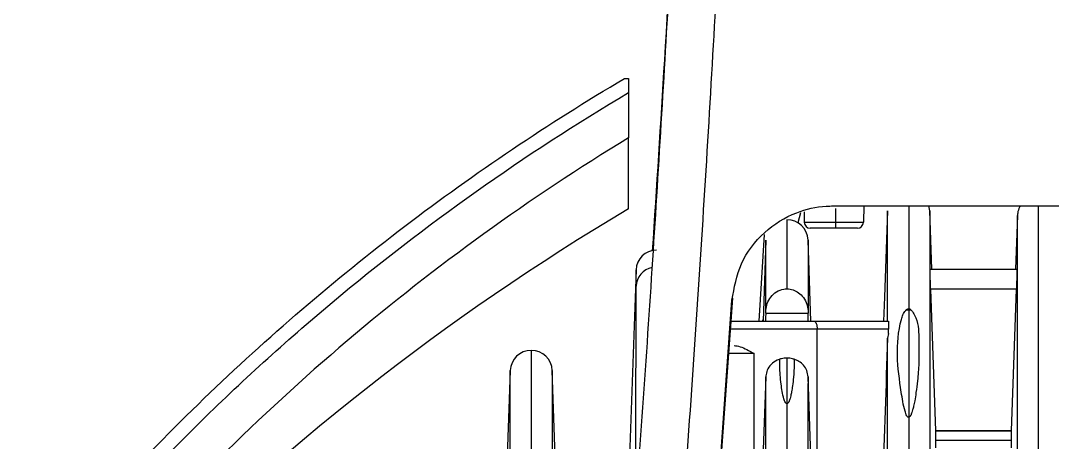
# Model space of a CAD drawing. Extents: x 9.3 to 87.2, y 1.1 to 68.8.
# Drawn here: x 35.299 to 37.841, y 62.841 to 63.88 of the extents above; entities that cross this region are included whole.
import ezdxf

# ---------------------------------------------------------------- set-up
doc = ezdxf.new("R2010")
doc.units = 0
doc.header["$MEASUREMENT"] = 0
doc.layers.add('OBJECT', color=7, linetype='CONTINUOUS')

msp = doc.modelspace()

# ---------------------------------------------------------------- linework, layer by layer
at = {"layer": 'OBJECT'}
for p, q in [((36.7965, 63.4167), (36.7965, 63.5916)), ((37.3006, 63.4238), (38.9125, 63.4238)), ((37.3758, 63.4238), (37.3751, 63.3836)), ((37.5385, 63.4117), (37.5361, 63.4238)), ((37.2202, 63.407), (37.2131, 63.3825)), ((37.2287, 63.4095), (37.2292, 63.3836)), ((37.3064, 63.4177), (37.3064, 63.3836)), ((37.4346, 63.4117), (37.4271, 63.1988)), ((37.5435, 63.2678), (37.5385, 63.4117)), ((37.7546, 63.4003), (37.7499, 63.2678)), ((37.2292, 63.3836), (37.3064, 63.3836)), ((37.3064, 63.3836), (37.3751, 63.3836)), ((37.3064, 63.3836), (37.3064, 63.3688)), ((37.1306, 63.3534), (37.1173, 63.1398)), ((37.3064, 63.3688), (37.2442, 63.3688)), ((37.3601, 63.3688), (37.3064, 63.3688)), ((37.1346, 63.3396), (37.1276, 63.1398)), ((37.2455, 63.1398), (37.2385, 63.3396)), ((36.8149, 63.2666), (36.7966, 62.7452)), ((37.5396, 63.2678), (37.5396, 63.2678)), ((37.5396, 63.2678), (37.7529, 63.2678)), ((37.7529, 63.2678), (37.7529, 63.2678)), ((37.0215, 62.7738), (37.0524, 63.1972)), ((37.0524, 63.1961), (37.0237, 62.7992)), ((37.4266, 63.1988), (37.4245, 63.1398)), ((37.4266, 63.1988), (37.4271, 63.1988)), ((37.5406, 63.2187), (37.5526, 62.8696)), ((37.7519, 63.2187), (37.5406, 63.2187)), ((37.7398, 62.8696), (37.7519, 63.2187)), ((37.4865, 63.1702), (37.4865, 63.1669)), ((37.1266, 63.1398), (37.1277, 63.1436)), ((37.1344, 63.1598), (37.1346, 63.1663)), ((37.1344, 63.1598), (37.2387, 63.1598)), ((37.2385, 63.1663), (37.2387, 63.1598)), ((37.4865, 63.1669), (37.4865, 62.9029)), ((37.2613, 63.1198), (37.0461, 63.1198)), ((37.0475, 63.1398), (37.2529, 63.1398)), ((37.2529, 63.1398), (37.4365, 63.1398)), ((37.2613, 62.6188), (37.2613, 63.1198)), ((37.4365, 63.1198), (37.2613, 63.1198)), ((37.4365, 63.1091), (37.4365, 63.1198)), ((37.4365, 63.1091), (37.4346, 63.0975)), ((37.1058, 63.0598), (37.0418, 63.0598)), ((37.1058, 62.5609), (37.1058, 63.0598)), ((37.1865, 63.049), (37.1865, 62.9363)), ((36.5048, 63.0178), (36.4887, 62.5563)), ((36.6214, 62.6418), (36.6083, 63.0178)), ((37.2521, 62.6135), (37.2385, 63.0025)), ((37.5526, 62.8696), (37.5526, 62.8695)), ((37.7398, 62.8696), (37.5526, 62.8696)), ((37.5526, 62.8695), (37.5526, 62.8463)), ((37.5526, 62.8695), (37.7398, 62.8695)), ((37.7397, 62.8463), (37.7398, 62.8695)), ((37.7398, 62.8695), (37.7398, 62.8696)), ((37.5526, 62.8463), (37.5526, 62.8272)), ((37.5526, 62.8463), (37.7397, 62.8463)), ((37.7397, 62.8272), (37.7397, 62.8463))]:
    msp.add_line(p, q, dxfattribs=at)
at = {"layer": 'OBJECT', "flags": 128}
for points in [[(37.0231, 62.7952), (37.0372, 62.9944), (37.0512, 63.1915)], [(37.2529, 63.1398), (37.2546, 63.1394), (37.2561, 63.1383), (37.2576, 63.1364), (37.2588, 63.134), (37.2599, 63.1309), (37.2606, 63.1275), (37.2611, 63.1237), (37.2613, 63.1198)]]:
    msp.add_lwpolyline(points, dxfattribs=at)
at = {"layer": 'OBJECT'}
for centre, radius, start, end in [((39.8585, 58.2568), 6, 120.68604, 135.67495), ((37.1865, 63.3378), 0.052, 2, 90), ((37.2442, 63.3838), 0.015, 181, 270), ((37.3601, 63.3838), 0.015, 270, 359), ((36.8648, 63.2648), 0.05, 90, 178), ((36.8642, 63.2237), 0.0494, 101.3665, 177.6562), ((37.4866, 63.1103), 0.0566, 90.0487, 97.3716), ((37.4793, 63.1664), 0.00000135, 77.4712, 130.6013), ((37.4865, 63.1104), 0.0565, 82.6697, 90.0018), ((36.5565, 63.016), 0.0518, 90, 178), ((36.5565, 63.016), 0.0518, 2, 90)]:
    msp.add_arc(centre, radius, start, end, dxfattribs=at)
for points, knots in [([(36.9148, 64.3245), (36.9052, 64.1459), (36.8876, 63.8177), (36.8651, 63.4708), (36.8548, 63.3128)], [0, 0, 0, 0, 0.544412, 1, 1, 1, 1]), ([(37.0323, 64.3261), (37.026, 64.2047), (37.0133, 63.962), (36.9913, 63.5834), (36.9668, 63.1955), (36.9484, 62.9286), (36.9391, 62.7952)], [0, 0, 0, 0, 0.2490046, 0.498009, 0.7490044, 1, 1, 1, 1]), ([(36.8221, 62.7897), (36.8307, 62.9121), (36.8477, 63.1573), (36.8707, 63.5185), (36.892, 63.876), (36.9043, 64.1082), (36.9105, 64.2244)], [0, 0, 0, 0, 0.246209, 0.492852, 0.746189, 1, 1, 1, 1]), ([(34.9256, 61.9426), (35.0432, 62.1259), (35.1708, 62.3016), (35.3771, 62.5535), (35.4484, 62.6355), (35.596, 62.7956), (35.672, 62.8735), (35.8284, 63.0244), (35.9088, 63.0976), (36.0738, 63.2393), (36.1586, 63.3078), (36.4182, 63.5055), (36.5985, 63.6269), (36.786, 63.7378)], [0, 0, 0, 0, 0.25, 0.25, 0.375, 0.375, 0.5, 0.5, 0.625, 0.625, 0.75, 0.75, 1, 1, 1, 1]), ([(35.428, 62.5579), (35.5258, 62.671), (35.6279, 62.7799), (35.7874, 62.9369), (35.8417, 62.9882), (35.9522, 63.0886), (36.0086, 63.1378), (36.2955, 63.3779), (36.539, 63.5505), (36.7965, 63.7033)], [0, 0, 0, 0, 0.25, 0.25, 0.375, 0.375, 0.5, 0.5, 1, 1, 1, 1]), ([(36.7965, 63.7033), (36.7965, 63.7021), (36.7965, 63.7003), (36.7965, 63.6954), (36.7965, 63.6924), (36.7965, 63.6853), (36.7965, 63.6813), (36.7965, 63.6725), (36.7965, 63.6676), (36.7965, 63.6522), (36.7965, 63.6407), (36.7965, 63.6168), (36.7965, 63.6043), (36.7965, 63.5916)], [0, 0, 0, 0, 0.125, 0.125, 0.25, 0.25, 0.375, 0.375, 0.5, 0.5, 0.75, 0.75, 1, 1, 1, 1]), ([(36.7965, 63.5916), (36.5523, 63.443), (36.3211, 63.2762), (35.8851, 62.9063), (35.683, 62.7056), (35.4965, 62.4892)], [0, 0, 0, 0, 0.5, 0.5, 1, 1, 1, 1]), ([(37.0512, 63.1915), (37.0567, 63.2222), (37.0677, 63.2835), (37.1256, 63.3604), (37.2017, 63.4086), (37.264, 63.423), (37.2948, 63.4237), (37.3006, 63.4238)], [0, 0, 0, 0, 0.262101, 0.524826, 0.767522, 0.956173, 1, 1, 1, 1]), ([(37.4865, 63.4238), (37.4865, 63.4208), (37.4865, 63.4032), (37.4865, 63.3483), (37.4865, 63.2665), (37.4865, 63.2017), (37.4865, 63.1702)], [0, 0, 0, 0, 0.078928, 0.453296, 0.734057, 1, 1, 1, 1]), ([(37.7627, 63.4238), (37.7617, 63.4227), (37.7575, 63.418), (37.7553, 63.4092), (37.7548, 63.4022), (37.7546, 63.4003)], [0, 0, 0, 0, 0.1762119, 0.7745602, 1, 1, 1, 1]), ([(37.8065, 62.5438), (37.8065, 62.6107), (37.8065, 62.7487), (37.8065, 62.941), (37.8065, 63.1095), (37.8065, 63.2537), (37.8065, 63.3566), (37.8065, 63.4034), (37.8065, 63.4238)], [0, 0, 0, 0, 0.174448, 0.360152, 0.555224, 0.71356, 0.874716, 1, 1, 1, 1]), ([(37.4346, 63.1398), (37.4346, 63.1769), (37.4346, 63.2534), (37.4346, 63.3284), (37.4346, 63.383), (37.4346, 63.4021), (37.4346, 63.4117)], [0, 0, 0, 0, 0.262033, 0.540139, 0.767353, 1, 1, 1, 1]), ([(37.5385, 63.4117), (37.5385, 63.397), (37.5385, 63.3681), (37.5385, 63.2838), (37.5385, 63.1722), (37.5385, 63.0422), (37.5384, 62.9158), (37.5384, 62.7666), (37.5384, 62.5878), (37.5384, 62.3862), (37.5384, 62.1383), (37.5383, 61.8291), (37.5383, 61.4776), (37.5383, 61.2389), (37.5383, 61.1318)], [0, 0, 0, 0, 0.081177, 0.159217, 0.232708, 0.300406, 0.362349, 0.419558, 0.50233, 0.578909, 0.650985, 0.773644, 0.898475, 1, 1, 1, 1]), ([(37.7548, 61.1318), (37.7548, 61.208), (37.7548, 61.3879), (37.7548, 61.6579), (37.7547, 61.9422), (37.7547, 62.2183), (37.7547, 62.4569), (37.7547, 62.6681), (37.7547, 62.8466), (37.7547, 63.016), (37.7546, 63.1761), (37.7546, 63.3101), (37.7546, 63.3701), (37.7546, 63.4003)], [0, 0, 0, 0, 0.0779324, 0.1841076, 0.2853084, 0.3870545, 0.4945699, 0.5699279, 0.6498512, 0.733699, 0.8206808, 0.9096796, 1, 1, 1, 1]), ([(37.1865, 63.3898), (37.1865, 63.3871), (37.1865, 63.3817), (37.1865, 63.3417), (37.1865, 63.2883), (37.1865, 63.2423), (37.1865, 63.2195)], [0, 0, 0, 0, 0.2862422, 0.5687894, 0.7867829, 1, 1, 1, 1]), ([(37.1346, 63.1663), (37.1346, 63.1954), (37.1346, 63.2542), (37.1346, 63.3047), (37.1346, 63.3345), (37.1346, 63.3379), (37.1346, 63.3396)], [0, 0, 0, 0, 0.272062, 0.551496, 0.774734, 1, 1, 1, 1]), ([(37.2385, 63.3396), (37.2385, 63.3369), (37.2385, 63.3314), (37.2385, 63.2907), (37.2385, 63.2364), (37.2385, 63.1895), (37.2385, 63.1663)], [0, 0, 0, 0, 0.286344, 0.568936, 0.786897, 1, 1, 1, 1]), ([(36.8148, 63.2257), (36.8148, 63.2376), (36.8149, 63.2614), (36.8149, 63.2648), (36.8149, 63.2666)], [0, 0, 0, 0, 0.498035, 1, 1, 1, 1]), ([(37.5406, 63.2187), (37.5404, 63.2238), (37.5401, 63.2339), (37.5397, 63.2473), (37.5395, 63.2584), (37.5394, 63.2662), (37.5395, 63.2673), (37.5396, 63.2678)], [0, 0, 0, 0, 0.17808, 0.355649, 0.546106, 0.765779, 1, 1, 1, 1]), ([(37.7529, 63.2678), (37.753, 63.2672), (37.7531, 63.266), (37.753, 63.2565), (37.7527, 63.2427), (37.7523, 63.2292), (37.752, 63.2211), (37.7519, 63.2187)], [0, 0, 0, 0, 0.236026, 0.472444, 0.697659, 0.907454, 1, 1, 1, 1]), ([(36.8144, 62.6847), (36.8144, 62.6847), (36.8144, 62.7288), (36.8145, 62.8173), (36.8146, 62.9322), (36.8147, 63.0332), (36.8148, 63.1161), (36.8148, 63.1823), (36.8148, 63.2112), (36.8148, 63.2257)], [0, 0, 0, 0, 0.000002, 0.165142, 0.330281, 0.50022, 0.670158, 0.834509, 1, 1, 1, 1]), ([(37.1346, 63.1663), (37.1354, 63.1722), (37.137, 63.184), (37.1463, 63.2002), (37.1602, 63.2129), (37.175, 63.2189), (37.1839, 63.2193), (37.1865, 63.2195)], [0, 0, 0, 0, 0.215202, 0.434485, 0.673608, 0.902942, 1, 1, 1, 1]), ([(37.1865, 63.2195), (37.1917, 63.219), (37.2019, 63.218), (37.2161, 63.2102), (37.2282, 63.1982), (37.2365, 63.1829), (37.2379, 63.1714), (37.2385, 63.1663)], [0, 0, 0, 0, 0.186294, 0.374593, 0.581282, 0.812728, 1, 1, 1, 1]), ([(37.4793, 63.1664), (37.4797, 63.1668), (37.4804, 63.1676), (37.4819, 63.1688), (37.4837, 63.1697), (37.4854, 63.1701), (37.4862, 63.1702), (37.4865, 63.1702)], [0, 0, 0, 0, 0.21553, 0.48613, 0.758744, 0.905875, 1, 1, 1, 1]), ([(37.4865, 63.1702), (37.4871, 63.1701), (37.4883, 63.1701), (37.4904, 63.1693), (37.4922, 63.168), (37.4933, 63.1669), (37.4938, 63.1664)], [0, 0, 0, 0, 0.1559, 0.346603, 0.689681, 1, 1, 1, 1]), ([(37.1344, 63.1598), (37.1343, 63.1585), (37.1342, 63.1548), (37.134, 63.1491), (37.1339, 63.1438), (37.1339, 63.1404), (37.134, 63.14), (37.134, 63.1398)], [0, 0, 0, 0, 0.1273932, 0.342251, 0.5667406, 0.7976565, 1, 1, 1, 1]), ([(37.2391, 63.1398), (37.2391, 63.1399), (37.2392, 63.1402), (37.2392, 63.1429), (37.2391, 63.1474), (37.2389, 63.1532), (37.2388, 63.1576), (37.2387, 63.1598)], [0, 0, 0, 0, 0.1668949, 0.3836878, 0.5919421, 0.7958952, 1, 1, 1, 1]), ([(37.4865, 62.9029), (37.4864, 62.9029), (37.486, 62.9029), (37.4852, 62.9031), (37.4836, 62.9042), (37.4803, 62.9093), (37.4737, 62.9298), (37.4658, 62.9804), (37.4555, 63.0544), (37.4608, 63.1176), (37.4717, 63.1556), (37.4768, 63.1629), (37.4793, 63.1664)], [0, 0, 0, 0, 0.00103, 0.002385, 0.004901, 0.015772, 0.058682, 0.229605, 0.573108, 0.915302, 0.958486, 1, 1, 1, 1]), ([(37.4938, 63.1664), (37.4963, 63.1626), (37.5108, 63.1407), (37.5111, 63.096), (37.5127, 63.043), (37.5089, 62.9978), (37.5052, 62.9669), (37.5018, 62.9458), (37.499, 62.9316), (37.4966, 62.922), (37.4947, 62.9155), (37.4931, 62.9111), (37.4918, 62.9082), (37.4908, 62.9063), (37.4899, 62.905), (37.489, 62.904), (37.4882, 62.9034), (37.4874, 62.903), (37.4869, 62.9029), (37.4866, 62.9029), (37.4865, 62.9029)], [0, 0, 0, 0, 0.044816, 0.254535, 0.498972, 0.663324, 0.773689, 0.847758, 0.897458, 0.930817, 0.95323, 0.968317, 0.978504, 0.985415, 0.990138, 0.993404, 0.996855, 0.998238, 0.999386, 1, 1, 1, 1]), ([(37.4365, 63.1398), (37.4365, 63.1394), (37.4365, 63.1387), (37.4365, 63.1339), (37.4365, 63.128), (37.4365, 63.1231), (37.4365, 63.1203), (37.4365, 63.1198)], [0, 0, 0, 0, 0.298574, 0.563373, 0.758055, 0.953754, 1, 1, 1, 1]), ([(37.4346, 63.0975), (37.4304, 62.9783), (37.4253, 62.8349), (37.4203, 62.6916), (37.4194, 62.6674)], [0, 0, 0, 0, 0.831752, 1, 1, 1, 1]), ([(37.4348, 61.1318), (37.4348, 61.2089), (37.4348, 61.3908), (37.4347, 61.6638), (37.4347, 61.9515), (37.4347, 62.1949), (37.4347, 62.4006), (37.4347, 62.5764), (37.4347, 62.757), (37.4346, 62.9339), (37.4346, 63.041), (37.4346, 63.0975)], [0, 0, 0, 0, 0.099873, 0.2355, 0.365637, 0.497369, 0.584163, 0.675797, 0.773785, 0.880649, 1, 1, 1, 1]), ([(36.5565, 63.0678), (36.5565, 63.0653), (36.5565, 63.0602), (36.5565, 63.0202), (36.5565, 62.9551), (36.5565, 62.8589), (36.5565, 62.7715), (36.5565, 62.7287)], [0, 0, 0, 0, 0.194795, 0.387326, 0.576325, 0.792703, 1, 1, 1, 1]), ([(37.0564, 63.0798), (37.0612, 63.0791), (37.0767, 63.0767), (37.0936, 63.0663), (37.1057, 63.0599), (37.1058, 63.0598)], [0, 0, 0, 0, 0.310287, 0.994244, 1, 1, 1, 1]), ([(37.1687, 63.0458), (37.1682, 63.0456), (37.1617, 63.0435), (37.1504, 63.0374), (37.1393, 63.0237), (37.1352, 63.0113), (37.1348, 63.0043), (37.1346, 63.0025)], [0, 0, 0, 0, 0.023254, 0.349327, 0.644585, 0.904751, 1, 1, 1, 1]), ([(37.1865, 63.049), (37.182, 63.0487), (37.1759, 63.0483), (37.1701, 63.0463), (37.1687, 63.0458)], [0, 0, 0, 0, 0.744049, 1, 1, 1, 1]), ([(37.1865, 62.9363), (37.1864, 62.9364), (37.186, 62.9364), (37.1854, 62.9366), (37.1841, 62.9374), (37.1813, 62.9414), (37.1759, 62.9574), (37.1714, 62.9877), (37.1688, 63.02), (37.1687, 63.0402), (37.1687, 63.0458)], [0, 0, 0, 0, 0.001988, 0.004587, 0.009413, 0.030207, 0.1123, 0.439285, 0.844474, 1, 1, 1, 1]), ([(37.2044, 63.0458), (37.2032, 63.0462), (37.1974, 63.0483), (37.1913, 63.0487), (37.1865, 63.049)], [0, 0, 0, 0, 0.218961, 1, 1, 1, 1]), ([(37.2044, 63.0458), (37.2044, 63.0415), (37.2044, 63.0268), (37.2031, 63.005), (37.2008, 62.9825), (37.1984, 62.9673), (37.1963, 62.957), (37.1946, 62.9501), (37.1931, 62.9454), (37.1919, 62.9423), (37.1908, 62.9402), (37.19, 62.9388), (37.1892, 62.9378), (37.1885, 62.9371), (37.1878, 62.9366), (37.1872, 62.9364), (37.1868, 62.9364), (37.1866, 62.9363), (37.1865, 62.9363)], [0, 0, 0, 0, 0.119374, 0.407908, 0.601675, 0.731755, 0.819094, 0.877774, 0.917249, 0.943861, 0.961862, 0.974102, 0.982491, 0.990088, 0.994489, 0.997202, 0.999207, 1, 1, 1, 1]), ([(37.2385, 63.0025), (37.2378, 63.0078), (37.2365, 63.0182), (37.2281, 63.0315), (37.217, 63.0409), (37.2084, 63.0442), (37.2044, 63.0458)], [0, 0, 0, 0, 0.268017, 0.530344, 0.783489, 1, 1, 1, 1]), ([(36.5048, 61.1318), (36.5048, 61.1953), (36.5048, 61.3504), (36.5048, 61.5802), (36.5048, 61.8161), (36.5048, 62.0295), (36.5048, 62.2301), (36.5048, 62.4127), (36.5048, 62.5715), (36.5048, 62.7109), (36.5048, 62.8439), (36.5048, 62.9415), (36.5048, 63.0055), (36.5048, 63.0137), (36.5048, 63.0178)], [0, 0, 0, 0, 0.0663565, 0.1619168, 0.2506975, 0.3330027, 0.4146365, 0.5014721, 0.5748651, 0.6528443, 0.7353332, 0.8213619, 0.9099109, 1, 1, 1, 1]), ([(36.6083, 63.0178), (36.6083, 63.0141), (36.6083, 63.0066), (36.6083, 62.9479), (36.6083, 62.859), (36.6083, 62.7353), (36.6083, 62.6034), (36.6083, 62.4647), (36.6083, 62.3199), (36.6083, 62.1589), (36.6083, 61.9824), (36.6083, 61.7778), (36.6083, 61.5521), (36.6083, 61.335), (36.6083, 61.19), (36.6083, 61.1318)], [0, 0, 0, 0, 0.08602, 0.170676, 0.253119, 0.332476, 0.407805, 0.478951, 0.545935, 0.608976, 0.68551, 0.763919, 0.848697, 0.939215, 1, 1, 1, 1]), ([(37.1346, 63.0025), (37.1304, 62.8829), (37.1253, 62.7365), (37.1201, 62.5901), (37.1192, 62.5632)], [0, 0, 0, 0, 0.816742, 1, 1, 1, 1]), ([(37.1348, 61.1318), (37.1348, 61.2012), (37.1348, 61.369), (37.1347, 61.6248), (37.1347, 61.9), (37.1347, 62.1502), (37.1347, 62.3793), (37.1347, 62.595), (37.1346, 62.8139), (37.1346, 62.9377), (37.1346, 63.0025)], [0, 0, 0, 0, 0.094349, 0.228152, 0.359405, 0.493317, 0.604407, 0.724289, 0.855845, 1, 1, 1, 1]), ([(37.2385, 63.0025), (37.2384, 62.9474), (37.2384, 62.8413), (37.2384, 62.6597), (37.2384, 62.4738), (37.2384, 62.2942), (37.2384, 62.1152), (37.2384, 61.857), (37.2383, 61.534), (37.2383, 61.257), (37.2383, 61.1318)], [0, 0, 0, 0, 0.1231871, 0.2372436, 0.3425464, 0.4403868, 0.5328925, 0.6220179, 0.8291035, 1, 1, 1, 1]), ([(37.1865, 62.9363), (37.1865, 62.9012), (37.1865, 62.8327), (37.1865, 62.7027), (37.1865, 62.6024), (37.1865, 62.5426)], [0, 0, 0, 0, 0.297548, 0.581289, 1, 1, 1, 1]), ([(37.4865, 62.9029), (37.4865, 62.8406), (37.4865, 62.7328), (37.4865, 62.6111), (37.4865, 62.5598)], [0, 0, 0, 0, 0.578266, 1, 1, 1, 1])]:
    msp.add_open_spline(points, degree=3, knots=knots, dxfattribs=at)
for points in [[(36.786, 63.7378), (36.789, 63.7378), (36.7925, 63.7378), (36.7965, 63.7378)], [(36.7965, 63.7378), (36.7965, 63.7297), (36.7965, 63.7181), (36.7965, 63.7033)]]:
    msp.add_open_spline(points, degree=3, dxfattribs=at)

doc.saveas('drawing.dxf')
